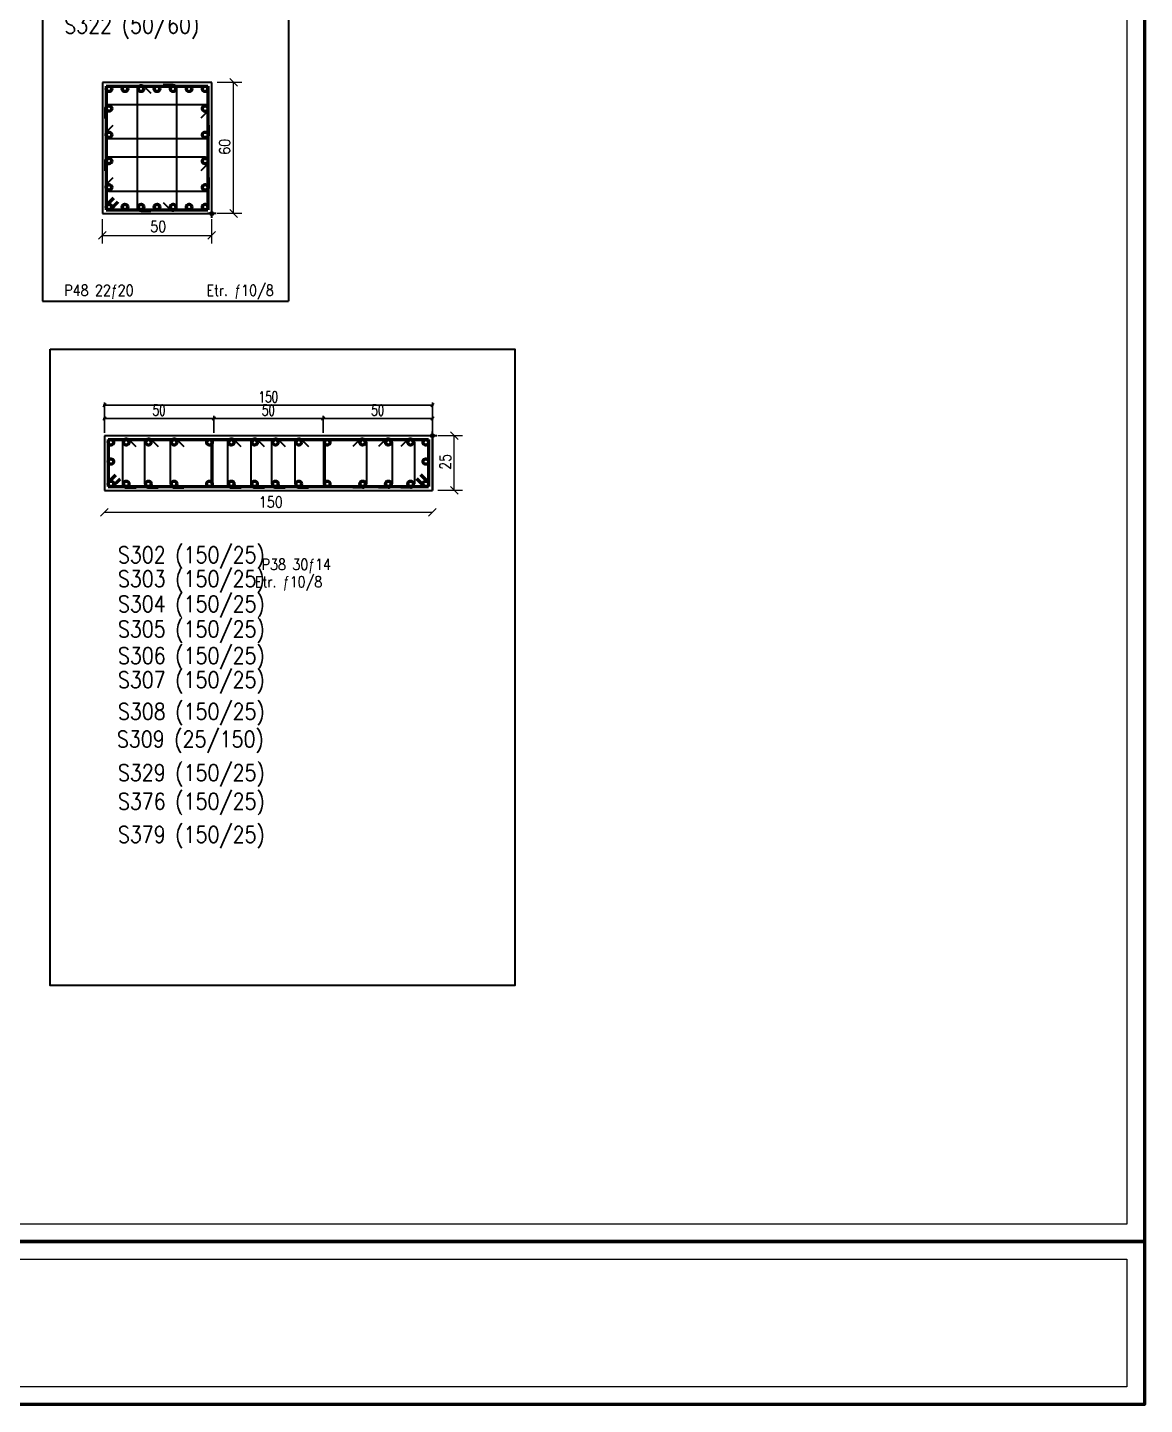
# Model space of a CAD drawing. Header units: millimetres. Extents: x 2394 to 8097, y 408 to 7762.
# Drawn here: x 6054 to 8097, y 408 to 2927 of the extents above; entities that cross this region are included whole.
import ezdxf

# ---------------------------------------------------------------- set-up
doc = ezdxf.new("R2010")
doc.units = ezdxf.units.MM
for name, color, linetype, lineweight in [('COLUMN_DET2', 1, 'Continuous', 20), ('COLUMN_DET3', 2, 'Continuous', 30), ('COLUMN_DET4', 4, 'Continuous', 50), ('DETAIL', 8, 'Continuous', 30), ('DIM_LAY', 8, 'Continuous', 20), ('Olcu-(0.30)', 113, 'Continuous', 35), ('REBAR3', 2, 'Continuous', 30), ('TABLE2', 1, 'Continuous', 20), ('TABLE4', 3, 'Continuous', 50), ('TIE_BAR', 6, 'Continuous', 30)]:
    doc.layers.add(name, color=color, linetype=linetype, lineweight=lineweight)
doc.styles.add('OLC', font='TXT.shx', dxfattribs={"width": 0.7, "height": 20})
doc.styles.add('stastyle', font='')
doc.styles.get('stastyle').set_extended_font_data('RomanSTA')
doc.dimstyles.new('DORTTEBİR', dxfattribs={"dimtxt": 20, "dimasz": 6, "dimexe": 5, "dimexo": 5, "dimgap": 5, "dimtad": 1, "dimdec": 1, "dimlfac": 0.25, "dimrnd": 0.5, "dimdsep": 46, "dimtxsty": 'OLC', "dimblk": 'OBLIQUE', "dimcen": 6, "dimdle": 2, "dimclrd": 1, "dimclre": 1, "dimclrt": 1, "dimadec": 1, "dimazin": 0, "dimtfac": 1, "dimtdec": 1, "dimtix": 1, "dimtmove": 0, "dimatfit": 3, "dimldrblk": 'OBLIQUE', "dimfxl": 1, "dimtolj": 1, "dimarcsym": 0})

# ---------------------------------------------------------------- blocks, each defined once
blk = doc.blocks.new('_OBLIQUE')
at = {"layer": 'Olcu-(0.30)', "linetype": 'ByBlock', "lineweight": 0}
for p, q in [((-0.5, -0.5), (0.5, 0.5)), ((0, 0), (0, 0))]:
    blk.add_line(p, q, dxfattribs=at)
blk = doc.blocks.new('*D7')
at = {"layer": 'COLUMN_DET2', "color": 1, "lineweight": -2, "transparency": 16777216}
for p, q in [((6192.9, 2236.2), (6796.9, 2236.2)), ((6194.9, 2185.2), (6194.9, 2241.2)), ((6794.9, 2185.2), (6794.9, 2241.2))]:
    blk.add_line(p, q, dxfattribs=at)
at = {"layer": 'DEFPOINTS', "color": 0, "transparency": 16777216}
for p in [(6794.9, 2236.2), (6194.9, 2180.2), (6794.9, 2180.2)]:
    blk.add_point(p, dxfattribs=at)
at = {"layer": 'COLUMN_DET2', "color": 1, "lineweight": -2, "transparency": 16777216, "xscale": 6, "yscale": 6, "zscale": 6, "rotation": 180}
blk.add_blockref('_OBLIQUE', (6194.9, 2236.2), dxfattribs=at)
at = {"layer": 'COLUMN_DET2', "color": 1, "lineweight": -2, "transparency": 16777216, "xscale": 6, "yscale": 6, "zscale": 6}
blk.add_blockref('_OBLIQUE', (6794.9, 2236.2), dxfattribs=at)
at = {"layer": 'COLUMN_DET2', "color": 1, "transparency": 16777216, "insert": (6494.9, 2251.2), "char_height": 20, "attachment_point": 5, "style": 'OLC'}
blk.add_mtext('\\A1;150', dxfattribs=at)
blk = doc.blocks.new('*D8')
at = {"layer": 'COLUMN_DET2', "color": 1, "lineweight": -2, "transparency": 16777216}
for p, q in [((6194.9, 2185.2), (6194.9, 2216.8)), ((6394.9, 2185.2), (6394.9, 2216.8)), ((6192.9, 2211.8), (6396.9, 2211.8))]:
    blk.add_line(p, q, dxfattribs=at)
at = {"layer": 'DEFPOINTS', "color": 0, "transparency": 16777216}
for p in [(6394.9, 2211.8), (6194.9, 2180.2), (6394.9, 2180.2)]:
    blk.add_point(p, dxfattribs=at)
at = {"layer": 'COLUMN_DET2', "color": 1, "lineweight": -2, "transparency": 16777216, "xscale": 6, "yscale": 6, "zscale": 6, "rotation": 180}
blk.add_blockref('_OBLIQUE', (6194.9, 2211.8), dxfattribs=at)
at = {"layer": 'COLUMN_DET2', "color": 1, "lineweight": -2, "transparency": 16777216, "xscale": 6, "yscale": 6, "zscale": 6}
blk.add_blockref('_OBLIQUE', (6394.9, 2211.8), dxfattribs=at)
at = {"layer": 'COLUMN_DET2', "color": 1, "transparency": 16777216, "insert": (6294.9, 2226.8), "char_height": 20, "attachment_point": 5, "style": 'OLC'}
blk.add_mtext('\\A1;50', dxfattribs=at)
blk = doc.blocks.new('*D9')
at = {"layer": 'COLUMN_DET2', "color": 1, "lineweight": -2, "transparency": 16777216}
for p, q in [((6594.9, 2185.2), (6594.9, 2216.8)), ((6794.9, 2185.2), (6794.9, 2216.8)), ((6592.9, 2211.8), (6796.9, 2211.8))]:
    blk.add_line(p, q, dxfattribs=at)
at = {"layer": 'DEFPOINTS', "color": 0, "transparency": 16777216}
for p in [(6794.9, 2211.8), (6594.9, 2180.2), (6794.9, 2180.2)]:
    blk.add_point(p, dxfattribs=at)
at = {"layer": 'COLUMN_DET2', "color": 1, "lineweight": -2, "transparency": 16777216, "xscale": 6, "yscale": 6, "zscale": 6, "rotation": 180}
blk.add_blockref('_OBLIQUE', (6594.9, 2211.8), dxfattribs=at)
at = {"layer": 'COLUMN_DET2', "color": 1, "lineweight": -2, "transparency": 16777216, "xscale": 6, "yscale": 6, "zscale": 6}
blk.add_blockref('_OBLIQUE', (6794.9, 2211.8), dxfattribs=at)
at = {"layer": 'COLUMN_DET2', "color": 1, "transparency": 16777216, "insert": (6694.9, 2226.8), "char_height": 20, "attachment_point": 5, "style": 'OLC'}
blk.add_mtext('\\A1;50', dxfattribs=at)
blk = doc.blocks.new('*D10')
at = {"layer": 'COLUMN_DET2', "color": 1, "lineweight": -2, "transparency": 16777216}
for p, q in [((6394.9, 2185.2), (6394.9, 2216.8)), ((6594.9, 2185.2), (6594.9, 2216.8)), ((6392.9, 2211.8), (6596.9, 2211.8))]:
    blk.add_line(p, q, dxfattribs=at)
at = {"layer": 'DEFPOINTS', "color": 0, "transparency": 16777216}
for p in [(6594.9, 2211.8), (6394.9, 2180.2), (6594.9, 2180.2)]:
    blk.add_point(p, dxfattribs=at)
at = {"layer": 'COLUMN_DET2', "color": 1, "lineweight": -2, "transparency": 16777216, "xscale": 6, "yscale": 6, "zscale": 6, "rotation": 180}
blk.add_blockref('_OBLIQUE', (6394.9, 2211.8), dxfattribs=at)
at = {"layer": 'COLUMN_DET2', "color": 1, "lineweight": -2, "transparency": 16777216, "xscale": 6, "yscale": 6, "zscale": 6}
blk.add_blockref('_OBLIQUE', (6594.9, 2211.8), dxfattribs=at)
at = {"layer": 'COLUMN_DET2', "color": 1, "transparency": 16777216, "insert": (6494.9, 2226.8), "char_height": 20, "attachment_point": 5, "style": 'OLC'}
blk.add_mtext('\\A1;50', dxfattribs=at)

msp = doc.modelspace()

# ---------------------------------------------------------------- linework, layer by layer
at = {"layer": 'COLUMN_DET3', "color": 2}
for p, q in [((6191.26, 2826.65), (6191.26, 2586.65)), ((6391.26, 2826.65), (6191.26, 2826.65)), ((6391.26, 2586.65), (6391.26, 2826.65)), ((6391.26, 2578.65), (6391.26, 2594.65)), ((6191.26, 2586.65), (6391.26, 2586.65)), ((6399.26, 2586.65), (6383.26, 2586.65)), ((6194.88, 2180.17), (6194.88, 2080.17)), ((6794.88, 2180.17), (6194.88, 2180.17)), ((6802.88, 2180.17), (6786.88, 2180.17)), ((6794.88, 2172.17), (6794.88, 2188.17)), ((6794.88, 2080.17), (6794.88, 2180.17)), ((6794.88, 2180.17), (6794.88, 2080.17)), ((6194.88, 2080.17), (6794.88, 2080.17))]:
    msp.add_line(p, q, dxfattribs=at)
for centre in [(6391.26, 2586.65), (6794.88, 2180.17)]:
    msp.add_circle(centre, 3, dxfattribs=at)
at = {"layer": 'COLUMN_DET4', "color": 4}
for p, q in [((6198.33, 2819.58), (6198.35, 2593.71)), ((6198.33, 2819.58), (6384.19, 2819.58)), ((6384.19, 2819.58), (6384.19, 2593.72)), ((6198.35, 2601.21), (6212.49, 2615.35)), ((6205.85, 2593.71), (6219.99, 2607.85)), ((6198.35, 2593.71), (6384.19, 2593.72)), ((6201.96, 2173.1), (6201.97, 2087.22)), ((6201.96, 2173.1), (6787.81, 2173.1)), ((6392.23, 2092.2), (6392.23, 2168.15)), ((6597.54, 2092.2), (6597.53, 2168.15)), ((6787.81, 2173.1), (6787.8, 2087.22)), ((6201.97, 2094.72), (6216.11, 2108.87)), ((6209.47, 2087.22), (6223.61, 2101.37)), ((6780.3, 2087.22), (6766.15, 2101.37)), ((6787.8, 2094.72), (6773.66, 2108.87)), ((6201.97, 2087.22), (6787.81, 2087.24))]:
    msp.add_line(p, q, dxfattribs=at)
for centre in [(6203.29, 2814.64), (6232.61, 2814.63), (6261.94, 2814.63), (6291.26, 2814.63), (6320.59, 2814.63), (6349.91, 2814.63), (6379.24, 2814.63), (6203.26, 2778.66), (6379.26, 2778.64), (6203.26, 2730.66), (6379.26, 2730.64), (6203.26, 2682.66), (6379.26, 2682.64), (6203.26, 2634.66), (6379.26, 2634.64), (6203.28, 2598.68), (6232.6, 2598.67), (6261.93, 2598.67), (6291.26, 2598.67), (6320.58, 2598.67), (6349.91, 2598.67), (6379.23, 2598.67), (6206.91, 2168.15), (6234.87, 2168.17), (6275.51, 2168.17), (6322.53, 2168.17), (6387.23, 2168.15), (6427.04, 2168.17), (6469.71, 2168.17), (6507.84, 2168.17), (6550.52, 2168.17), (6602.53, 2168.15), (6667.24, 2168.17), (6714.26, 2168.17), (6754.9, 2168.17), (6782.86, 2168.15), (6206.9, 2132.95), (6782.86, 2132.95), (6206.9, 2092.2), (6234.85, 2092.17), (6275.49, 2092.17), (6322.51, 2092.17), (6387.23, 2092.2), (6427.02, 2092.17), (6469.69, 2092.17), (6507.82, 2092.17), (6550.5, 2092.17), (6602.54, 2092.2), (6667.26, 2092.17), (6714.28, 2092.17), (6754.92, 2092.17), (6782.87, 2092.2)]:
    msp.add_circle(centre, 5, dxfattribs=at)
at = {"layer": 'DETAIL'}
for p, q in [((6081.66, 2966.25), (6081.66, 2426.25)), ((6531.66, 2966.25), (6531.66, 2426.25)), ((6081.66, 2426.25), (6531.66, 2426.25))]:
    msp.add_line(p, q, dxfattribs=at)
msp.add_lwpolyline([(6095.53, 2338.73), (6945.53, 2338.73), (6945.53, 1174.55), (6095.53, 1174.55)], close=True, dxfattribs=at)
at = {"layer": 'DIM_LAY'}
for p, q in [((6446.26, 2826.68), (6401.26, 2826.68)), ((6438.33, 2819.61), (6424.2, 2833.77)), ((6431.26, 2586.68), (6431.26, 2826.68)), ((6191.29, 2531.65), (6191.29, 2576.65)), ((6391.29, 2531.65), (6391.29, 2576.65)), ((6446.26, 2586.68), (6401.26, 2586.68)), ((6438.33, 2579.62), (6424.2, 2593.77)), ((6184.22, 2539.58), (6198.38, 2553.71)), ((6191.29, 2546.65), (6391.29, 2546.65)), ((6384.22, 2539.58), (6398.38, 2553.71)), ((6849.88, 2180.2), (6804.88, 2180.2)), ((6841.96, 2173.13), (6827.83, 2187.29)), ((6834.88, 2080.2), (6834.88, 2180.2)), ((6849.88, 2080.2), (6804.88, 2080.2)), ((6841.96, 2073.13), (6827.83, 2087.29)), ((6187.85, 2033.1), (6202, 2047.22)), ((6787.85, 2033.1), (6802, 2047.22)), ((6194.91, 2040.17), (6794.91, 2040.17))]:
    msp.add_line(p, q, dxfattribs=at)
at = {"layer": 'TABLE2', "color": 1, "linetype": 'Continuous'}
for points in [[(2425.68, 7729.93), (8065.32, 7729.93), (8065.32, 737.89), (2425.68, 737.89)], [(2425.68, 673.89), (8065.32, 673.89), (8065.32, 439.96), (2425.68, 439.96)]]:
    msp.add_lwpolyline(points, close=True, dxfattribs=at)
at = {"layer": 'TABLE4', "color": 3}
for points in [[(2393.68, 7761.93), (8097.32, 7761.93), (8097.32, 705.89), (2393.68, 705.89)], [(2393.68, 705.89), (8097.32, 705.89), (8097.32, 407.96), (2393.68, 407.96)]]:
    msp.add_lwpolyline(points, close=True, dxfattribs=at)
at = {"layer": 'TIE_BAR', "color": 6}
for p, q in [((6320.59, 2822.13), (6302.59, 2822.13)), ((6254.94, 2814.63), (6254.93, 2598.67)), ((6266.89, 2819.58), (6279.61, 2806.86)), ((6327.58, 2598.67), (6327.59, 2814.63)), ((6195.76, 2778.66), (6195.76, 2760.66)), ((6379.26, 2785.64), (6203.26, 2785.66)), ((6384.21, 2773.69), (6371.48, 2760.97)), ((6198.31, 2735.61), (6211.04, 2748.34)), ((6386.76, 2730.64), (6386.76, 2748.64)), ((6203.26, 2723.66), (6379.26, 2723.64)), ((6195.76, 2682.66), (6195.76, 2664.66)), ((6379.26, 2689.64), (6203.26, 2689.66)), ((6384.21, 2677.69), (6371.48, 2664.97)), ((6198.31, 2639.61), (6211.04, 2652.34)), ((6386.76, 2634.64), (6386.76, 2652.64)), ((6203.26, 2627.66), (6379.26, 2627.64)), ((6315.63, 2593.72), (6302.9, 2606.45)), ((6261.93, 2591.17), (6279.93, 2591.17)), ((6227.87, 2168.17), (6227.85, 2092.17)), ((6239.82, 2173.12), (6252.54, 2160.39)), ((6268.51, 2168.17), (6268.49, 2092.17)), ((6280.46, 2173.12), (6293.19, 2160.39)), ((6315.53, 2168.17), (6315.51, 2092.17)), ((6327.48, 2173.12), (6340.21, 2160.39)), ((6420.04, 2168.17), (6420.02, 2092.17)), ((6431.99, 2173.12), (6444.71, 2160.39)), ((6462.71, 2168.17), (6462.69, 2092.17)), ((6474.66, 2173.12), (6487.39, 2160.39)), ((6500.84, 2168.17), (6500.82, 2092.17)), ((6512.79, 2173.12), (6525.52, 2160.39)), ((6543.52, 2168.17), (6543.5, 2092.17)), ((6555.47, 2173.12), (6568.2, 2160.39)), ((6662.29, 2173.12), (6649.56, 2160.39)), ((6674.24, 2168.17), (6674.26, 2092.17)), ((6709.31, 2173.12), (6696.58, 2160.39)), ((6721.26, 2168.17), (6721.28, 2092.17)), ((6749.95, 2173.12), (6737.23, 2160.39)), ((6761.9, 2168.17), (6761.92, 2092.17)), ((6234.84, 2084.67), (6252.84, 2084.66)), ((6275.49, 2084.67), (6293.49, 2084.66)), ((6322.51, 2084.67), (6340.51, 2084.66)), ((6427.01, 2084.67), (6445.01, 2084.66)), ((6469.69, 2084.67), (6487.69, 2084.66)), ((6507.82, 2084.67), (6525.82, 2084.66)), ((6550.5, 2084.67), (6568.5, 2084.66)), ((6667.26, 2084.67), (6649.26, 2084.66)), ((6714.28, 2084.67), (6696.28, 2084.66)), ((6754.92, 2084.67), (6736.92, 2084.66))]:
    msp.add_line(p, q, dxfattribs=at)
for centre, start, end in [((6261.94, 2814.63), 45.00004, 180), ((6320.59, 2815.13), 0, 90), ((6202.76, 2778.66), 89.99032, 179.99089), ((6379.26, 2778.64), 314.98618, 89.99032), ((6203.26, 2730.66), 134.98616, 269.99033), ((6379.76, 2730.64), 269.99033, 359.99091), ((6202.76, 2682.66), 89.99032, 179.99089), ((6379.26, 2682.64), 314.98618, 89.99032), ((6203.26, 2634.66), 134.98616, 269.99033), ((6379.76, 2634.64), 269.99033, 359.99091), ((6261.93, 2598.17), 180, 270), ((6320.58, 2598.67), 225.00003, 0), ((6234.87, 2168.17), 44.98624, 179.98537), ((6275.51, 2168.17), 44.98624, 179.98537), ((6322.53, 2168.17), 44.98624, 179.98537), ((6427.04, 2168.17), 44.98624, 179.98537), ((6469.71, 2168.17), 44.98624, 179.98537), ((6507.84, 2168.17), 44.98624, 179.98537), ((6550.52, 2168.17), 44.98624, 179.98537), ((6667.24, 2168.17), 0.01463, 135.01376), ((6714.26, 2168.17), 0.01463, 135.01376), ((6754.9, 2168.17), 0.01463, 135.01376), ((6234.85, 2091.67), 179.98537, 269.98642), ((6275.49, 2091.67), 179.98537, 269.98642), ((6322.51, 2091.67), 179.98537, 269.98642), ((6427.02, 2091.67), 179.98537, 269.98642), ((6469.69, 2091.67), 179.98537, 269.98642), ((6507.82, 2091.67), 179.98537, 269.98642), ((6550.5, 2091.67), 179.98537, 269.98642), ((6667.26, 2091.67), 270.01358, 0.01463), ((6714.28, 2091.67), 270.01358, 0.01463), ((6754.92, 2091.67), 270.01358, 0.01463)]:
    msp.add_arc(centre, 7, start, end, dxfattribs=at)

# ---------------------------------------------------------------- texts
at = {"layer": 'COLUMN_DET3', "color": 2, "style": 'stastyle', "width": 0.85}
for s, p in [('S322 (50/60)', (6121.66, 2916.25)), ('S302 (150/25)', (6219.65, 1947.32)), ('S303 (150/25)', (6219.65, 1903.52)), ('S304 (150/25)', (6219.65, 1857.51)), ('S305 (150/25)', (6219.65, 1811.5)), ('S306 (150/25)', (6219.65, 1762.94)), ('S307 (150/25)', (6219.65, 1718.74)), ('S308 (150/25)', (6219.65, 1660.75)), ('S309 (25/150)', (6217.8, 1610.19)), ('S329 (150/25)', (6219.65, 1548.66)), ('S376 (150/25)', (6219.65, 1496.45)), ('S379 (150/25)', (6219.65, 1435.65))]:
    msp.add_text(s, height=30, dxfattribs=at).set_placement(p)
at = {"layer": 'DIM_LAY', "style": 'stastyle', "width": 0.85}
for s, p in [('60', (6425.03, 2694.21)), ('25', (6828.69, 2117.8))]:
    msp.add_text(s, height=20, rotation=90, dxfattribs=at).set_placement(p)
for s, p in [('50', (6278.9, 2552.85)), ('150', (6477.44, 2048.9))]:
    msp.add_text(s, height=20, dxfattribs=at).set_placement(p)
at = {"layer": 'REBAR3', "color": 2, "style": 'stastyle', "width": 0.85}
for s, p in [('P48 22ƒ20', (6121.66, 2436.25)), ('Etr. ƒ10/8', (6381.66, 2436.25)), ('P38 30ƒ14', (6482.65, 1934.76)), ('Etr. ƒ10/8', (6470.38, 1902.92))]:
    msp.add_text(s, height=20, dxfattribs=at).set_placement(p)

# ---------------------------------------------------------------- dimensions: what is measured, and where the dimension line sits
at = {"layer": 'COLUMN_DET2'}
for base, p1, p2, picture, middle in [((6794.88, 2236.22), (6194.88, 2180.17), (6794.88, 2180.17), '*D7', (6494.88, 2251.22)), ((6394.88, 2211.82), (6194.88, 2180.17), (6394.88, 2180.17), '*D8', (6294.88, 2226.82)), ((6594.88, 2211.82), (6394.88, 2180.17), (6594.88, 2180.17), '*D10', (6494.88, 2226.82)), ((6794.88, 2211.82), (6594.88, 2180.17), (6794.88, 2180.17), '*D9', (6694.88, 2226.82))]:
    dim = msp.add_linear_dim(base=base, p1=p1, p2=p2, dimstyle='DORTTEBİR', dxfattribs=at)
    dim.commit()
    dim.dimension.update_dxf_attribs({"geometry": picture, "text_midpoint": middle})

doc.saveas('drawing.dxf')
